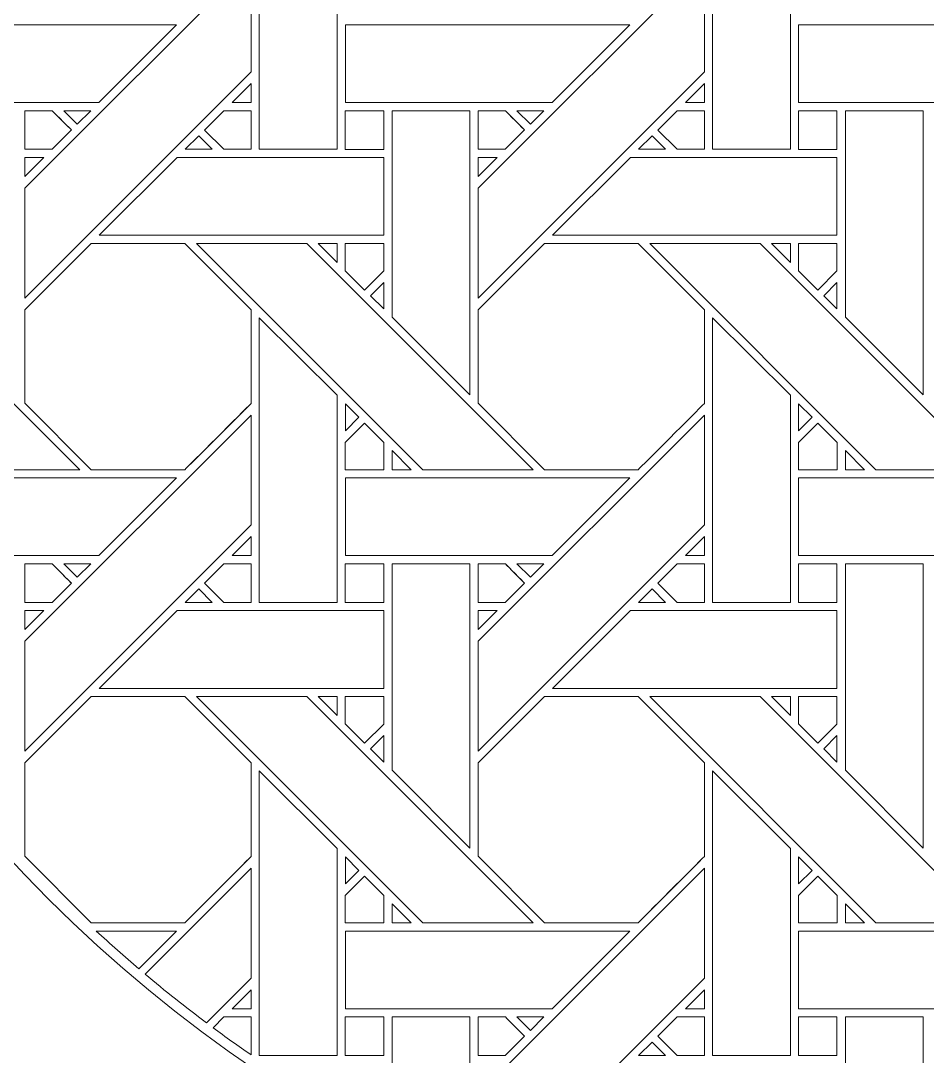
# Model space of a CAD drawing. Header units: inches. Extents: x 8.88 to 15.88, y 5.59 to 12.59.
# Drawn here: x 10.24 to 12.137, y 6.681 to 8.849 of the extents above; entities that cross this region are included whole.
import ezdxf

# ---------------------------------------------------------------- set-up
doc = ezdxf.new("R2010")
doc.units = ezdxf.units.IN
doc.header["$MEASUREMENT"] = 0
doc.layers.add('Design', color=7, linetype='Continuous', lineweight=0)

msp = doc.modelspace()

# ---------------------------------------------------------------- linework, layer by layer
at = {"layer": 'Design'}
for points, knots in [([(12.3829, 12.5948), (10.4499, 12.5948), (8.8829, 11.0278), (8.8829, 9.0948), (8.8829, 7.1618), (10.4499, 5.5948), (12.3829, 5.5948), (14.3159, 5.5948), (15.8829, 7.1618), (15.8829, 9.0948), (15.8829, 11.0278), (14.3159, 12.5948), (12.3829, 12.5948)], [0, 0, 0, 0, 1, 1, 1, 2, 2, 2, 3, 3, 3, 4, 4, 4, 4]), ([(12.3829, 12.0427), (10.7547, 12.0427), (9.4349, 10.7229), (9.4349, 9.0948), (9.4349, 7.4666), (10.7547, 6.1468), (12.3829, 6.1468), (14.011, 6.1468), (15.3308, 7.4666), (15.3308, 9.0948), (15.3308, 10.7229), (14.011, 12.0427), (12.3829, 12.0427)], [0, 0, 0, 0, 1, 1, 1, 2, 2, 2, 3, 3, 3, 4, 4, 4, 4]), ([(10.9022, 9.0138), (10.9022, 9.0138), (10.9022, 8.5802), (10.9022, 8.5802), (10.9022, 8.5802), (10.7394, 8.5802), (10.7394, 8.5802), (10.7394, 8.5802), (10.7394, 9.176), (10.7394, 9.176), (10.7394, 9.176), (10.9022, 9.0138), (10.9022, 9.0138)], [0, 0, 0, 0, 1, 1, 1, 2, 2, 2, 3, 3, 3, 4, 4, 4, 4]), ([(11.8509, 9.0138), (11.8509, 9.0138), (11.8509, 8.5802), (11.8509, 8.5802), (11.8509, 8.5802), (11.6881, 8.5802), (11.6881, 8.5802), (11.6881, 8.5802), (11.6881, 9.176), (11.6881, 9.176), (11.6881, 9.176), (11.8509, 9.0138), (11.8509, 9.0138)], [0, 0, 0, 0, 1, 1, 1, 2, 2, 2, 3, 3, 3, 4, 4, 4, 4]), ([(10.2486, 8.4988), (10.2486, 8.4988), (10.7223, 8.9724), (10.7223, 8.9724), (10.7223, 8.9724), (10.7223, 8.7424), (10.7223, 8.7424), (10.7223, 8.7424), (10.2486, 8.2687), (10.2486, 8.2687), (10.2486, 8.2687), (10.2486, 8.4988), (10.2486, 8.4988)], [0, 0, 0, 0, 1, 1, 1, 2, 2, 2, 3, 3, 3, 4, 4, 4, 4]), ([(11.1973, 8.4988), (11.1973, 8.4988), (11.671, 8.9724), (11.671, 8.9724), (11.671, 8.9724), (11.671, 8.7424), (11.671, 8.7424), (11.671, 8.7424), (11.1973, 8.2687), (11.1973, 8.2687), (11.1973, 8.2687), (11.1973, 8.4988), (11.1973, 8.4988)], [0, 0, 0, 0, 1, 1, 1, 2, 2, 2, 3, 3, 3, 4, 4, 4, 4]), ([(9.9707, 8.6782), (9.9707, 8.6782), (9.9707, 8.8409), (9.9707, 8.8409), (9.9707, 8.8409), (10.5664, 8.8409), (10.5664, 8.8409), (10.5664, 8.8409), (10.4037, 8.6782), (10.4037, 8.6782), (10.4037, 8.6782), (9.9707, 8.6782), (9.9707, 8.6782)], [0, 0, 0, 0, 1, 1, 1, 2, 2, 2, 3, 3, 3, 4, 4, 4, 4]), ([(10.9195, 8.6782), (10.9195, 8.6782), (10.9195, 8.8409), (10.9195, 8.8409), (10.9195, 8.8409), (11.5152, 8.8409), (11.5152, 8.8409), (11.5152, 8.8409), (11.3524, 8.6782), (11.3524, 8.6782), (11.3524, 8.6782), (10.9195, 8.6782), (10.9195, 8.6782)], [0, 0, 0, 0, 1, 1, 1, 2, 2, 2, 3, 3, 3, 4, 4, 4, 4]), ([(11.8682, 8.6782), (11.8682, 8.6782), (11.8682, 8.8409), (11.8682, 8.8409), (11.8682, 8.8409), (12.4639, 8.8409), (12.4639, 8.8409), (12.4639, 8.8409), (12.3012, 8.6782), (12.3012, 8.6782), (12.3012, 8.6782), (11.8682, 8.6782), (11.8682, 8.6782)], [0, 0, 0, 0, 1, 1, 1, 2, 2, 2, 3, 3, 3, 4, 4, 4, 4]), ([(10.6825, 8.6782), (10.6825, 8.6782), (10.7223, 8.718), (10.7223, 8.718), (10.7223, 8.718), (10.7223, 8.6782), (10.7223, 8.6782), (10.7223, 8.6782), (10.6825, 8.6782), (10.6825, 8.6782)], [0, 0, 0, 0, 1, 1, 1, 2, 2, 2, 3, 3, 3, 3]), ([(11.6312, 8.6782), (11.6312, 8.6782), (11.671, 8.718), (11.671, 8.718), (11.671, 8.718), (11.671, 8.6782), (11.671, 8.6782), (11.671, 8.6782), (11.6312, 8.6782), (11.6312, 8.6782)], [0, 0, 0, 0, 1, 1, 1, 2, 2, 2, 3, 3, 3, 3]), ([(10.3056, 8.6609), (10.3108, 8.6558), (10.3415, 8.625), (10.346, 8.6206), (10.346, 8.6206), (10.3055, 8.5802), (10.3055, 8.5802), (10.3055, 8.5802), (10.2486, 8.5802), (10.2486, 8.5802), (10.2486, 8.5802), (10.2486, 8.6609), (10.2486, 8.6609), (10.2486, 8.6609), (10.3056, 8.6609), (10.3056, 8.6609)], [0, 0, 0, 0, 1, 1, 1, 2, 2, 2, 3, 3, 3, 4, 4, 4, 5, 5, 5, 5]), ([(10.3308, 8.6358), (10.3308, 8.6358), (10.346, 8.6206), (10.346, 8.6206), (10.346, 8.6206), (10.3055, 8.5802), (10.3055, 8.5802), (10.3055, 8.5802), (10.2486, 8.5802), (10.2486, 8.5802), (10.2486, 8.5802), (10.2486, 8.6609), (10.2486, 8.6609), (10.2486, 8.6609), (10.3056, 8.6609), (10.3056, 8.6609), (10.3111, 8.6555), (10.3214, 8.6452), (10.3308, 8.6358)], [0, 0, 0, 0, 1, 1, 1, 2, 2, 2, 3, 3, 3, 4, 4, 4, 5, 5, 5, 6, 6, 6, 6]), ([(10.33, 8.6609), (10.33, 8.6609), (10.3865, 8.6609), (10.3865, 8.6609), (10.3865, 8.6609), (10.3582, 8.6328), (10.3582, 8.6328), (10.3582, 8.6328), (10.33, 8.6609), (10.33, 8.6609)], [0, 0, 0, 0, 1, 1, 1, 2, 2, 2, 3, 3, 3, 3]), ([(10.6651, 8.5802), (10.6651, 8.5802), (10.6248, 8.6205), (10.6248, 8.6205), (10.6248, 8.6205), (10.6652, 8.661), (10.6652, 8.661), (10.6652, 8.661), (10.7222, 8.661), (10.7222, 8.661), (10.7222, 8.661), (10.7222, 8.5802), (10.7222, 8.5802), (10.7222, 8.5802), (10.6651, 8.5802), (10.6651, 8.5802)], [0, 0, 0, 0, 1, 1, 1, 2, 2, 2, 3, 3, 3, 4, 4, 4, 5, 5, 5, 5]), ([(10.6248, 8.6205), (10.6248, 8.6205), (10.6652, 8.661), (10.6652, 8.661), (10.6652, 8.661), (10.7222, 8.661), (10.7222, 8.661), (10.7222, 8.661), (10.7222, 8.5802), (10.7222, 8.5802), (10.7222, 8.5802), (10.6651, 8.5802), (10.6651, 8.5802), (10.6651, 8.5802), (10.6248, 8.6205), (10.6248, 8.6205)], [0, 0, 0, 0, 1, 1, 1, 2, 2, 2, 3, 3, 3, 4, 4, 4, 5, 5, 5, 5]), ([(10.9194, 8.5801), (10.9194, 8.5801), (10.9194, 8.6609), (10.9194, 8.6609), (10.9194, 8.6609), (10.9997, 8.6609), (10.9997, 8.6609), (10.9997, 8.6609), (10.9997, 8.5801), (10.9997, 8.5801), (10.9997, 8.5801), (10.9194, 8.5801), (10.9194, 8.5801)], [0, 0, 0, 0, 1, 1, 1, 2, 2, 2, 3, 3, 3, 4, 4, 4, 4]), ([(10.9194, 8.6609), (10.9194, 8.6609), (10.9997, 8.6609), (10.9997, 8.6609), (10.9997, 8.6609), (10.9997, 8.5801), (10.9997, 8.5801), (10.9997, 8.5801), (10.9194, 8.5801), (10.9194, 8.5801), (10.9194, 8.5801), (10.9194, 8.6609), (10.9194, 8.6609)], [0, 0, 0, 0, 1, 1, 1, 2, 2, 2, 3, 3, 3, 4, 4, 4, 4]), ([(11.1802, 8.6609), (11.1802, 8.6609), (11.1802, 8.0658), (11.1802, 8.0658), (11.1802, 8.0658), (11.0173, 8.2287), (11.0173, 8.2287), (11.0173, 8.2287), (11.0173, 8.6609), (11.0173, 8.6609), (11.0173, 8.6609), (11.1802, 8.6609), (11.1802, 8.6609)], [0, 0, 0, 0, 1, 1, 1, 2, 2, 2, 3, 3, 3, 4, 4, 4, 4]), ([(11.1973, 8.5802), (11.1973, 8.5802), (11.1973, 8.6609), (11.1973, 8.6609), (11.1973, 8.6609), (11.2544, 8.6609), (11.2544, 8.6609), (11.2595, 8.6558), (11.2903, 8.625), (11.2947, 8.6206), (11.2947, 8.6206), (11.2543, 8.5802), (11.2543, 8.5802), (11.2543, 8.5802), (11.1973, 8.5802), (11.1973, 8.5802)], [0, 0, 0, 0, 1, 1, 1, 2, 2, 2, 3, 3, 3, 4, 4, 4, 5, 5, 5, 5]), ([(11.1973, 8.6609), (11.1973, 8.6609), (11.2544, 8.6609), (11.2544, 8.6609), (11.26, 8.6554), (11.2947, 8.6206), (11.2947, 8.6206), (11.2947, 8.6206), (11.2543, 8.5802), (11.2543, 8.5802), (11.2543, 8.5802), (11.1973, 8.5802), (11.1973, 8.5802), (11.1973, 8.5802), (11.1973, 8.6609), (11.1973, 8.6609)], [0, 0, 0, 0, 1, 1, 1, 2, 2, 2, 3, 3, 3, 4, 4, 4, 5, 5, 5, 5]), ([(11.3352, 8.6609), (11.3352, 8.6609), (11.3069, 8.6328), (11.3069, 8.6328), (11.3069, 8.6328), (11.2787, 8.6609), (11.2787, 8.6609), (11.2787, 8.6609), (11.3352, 8.6609), (11.3352, 8.6609)], [0, 0, 0, 0, 1, 1, 1, 2, 2, 2, 3, 3, 3, 3]), ([(11.6139, 8.5802), (11.6139, 8.5802), (11.5735, 8.6205), (11.5735, 8.6205), (11.5735, 8.6205), (11.6139, 8.661), (11.6139, 8.661), (11.6139, 8.661), (11.671, 8.661), (11.671, 8.661), (11.671, 8.661), (11.671, 8.5802), (11.671, 8.5802), (11.671, 8.5802), (11.6139, 8.5802), (11.6139, 8.5802)], [0, 0, 0, 0, 1, 1, 1, 2, 2, 2, 3, 3, 3, 4, 4, 4, 5, 5, 5, 5]), ([(11.5735, 8.6205), (11.5735, 8.6205), (11.6139, 8.661), (11.6139, 8.661), (11.6139, 8.661), (11.671, 8.661), (11.671, 8.661), (11.671, 8.661), (11.671, 8.5802), (11.671, 8.5802), (11.671, 8.5802), (11.6139, 8.5802), (11.6139, 8.5802), (11.6139, 8.5802), (11.5735, 8.6205), (11.5735, 8.6205)], [0, 0, 0, 0, 1, 1, 1, 2, 2, 2, 3, 3, 3, 4, 4, 4, 5, 5, 5, 5]), ([(11.8682, 8.5801), (11.8682, 8.5801), (11.8682, 8.6609), (11.8682, 8.6609), (11.8682, 8.6609), (11.9484, 8.6609), (11.9484, 8.6609), (11.9484, 8.6609), (11.9484, 8.5801), (11.9484, 8.5801), (11.9484, 8.5801), (11.8682, 8.5801), (11.8682, 8.5801)], [0, 0, 0, 0, 1, 1, 1, 2, 2, 2, 3, 3, 3, 4, 4, 4, 4]), ([(11.8682, 8.6609), (11.8682, 8.6609), (11.9484, 8.6609), (11.9484, 8.6609), (11.9484, 8.6609), (11.9484, 8.5801), (11.9484, 8.5801), (11.9484, 8.5801), (11.8682, 8.5801), (11.8682, 8.5801), (11.8682, 8.5801), (11.8682, 8.6609), (11.8682, 8.6609)], [0, 0, 0, 0, 1, 1, 1, 2, 2, 2, 3, 3, 3, 4, 4, 4, 4]), ([(12.1289, 8.6609), (12.1289, 8.6609), (12.1289, 8.0658), (12.1289, 8.0658), (12.1289, 8.0658), (11.966, 8.2287), (11.966, 8.2287), (11.966, 8.2287), (11.966, 8.6609), (11.966, 8.6609), (11.966, 8.6609), (12.1289, 8.6609), (12.1289, 8.6609)], [0, 0, 0, 0, 1, 1, 1, 2, 2, 2, 3, 3, 3, 4, 4, 4, 4]), ([(10.6409, 8.5802), (10.6409, 8.5802), (10.5844, 8.5802), (10.5844, 8.5802), (10.5844, 8.5802), (10.6127, 8.6084), (10.6127, 8.6084), (10.6127, 8.6084), (10.6409, 8.5802), (10.6409, 8.5802)], [0, 0, 0, 0, 1, 1, 1, 2, 2, 2, 3, 3, 3, 3]), ([(11.5897, 8.5802), (11.5897, 8.5802), (11.5332, 8.5802), (11.5332, 8.5802), (11.5332, 8.5802), (11.5614, 8.6084), (11.5614, 8.6084), (11.5614, 8.6084), (11.5897, 8.5802), (11.5897, 8.5802)], [0, 0, 0, 0, 1, 1, 1, 2, 2, 2, 3, 3, 3, 3]), ([(10.2884, 8.563), (10.2884, 8.563), (10.2486, 8.5232), (10.2486, 8.5232), (10.2486, 8.5232), (10.2486, 8.563), (10.2486, 8.563), (10.2486, 8.563), (10.2884, 8.563), (10.2884, 8.563)], [0, 0, 0, 0, 1, 1, 1, 2, 2, 2, 3, 3, 3, 3]), ([(10.5673, 8.563), (10.5673, 8.563), (10.9997, 8.563), (10.9997, 8.563), (10.9997, 8.563), (10.9997, 8.4002), (10.9997, 8.4002), (10.9997, 8.4002), (10.4044, 8.4002), (10.4044, 8.4002), (10.4044, 8.4002), (10.5673, 8.563), (10.5673, 8.563)], [0, 0, 0, 0, 1, 1, 1, 2, 2, 2, 3, 3, 3, 4, 4, 4, 4]), ([(11.2371, 8.563), (11.2371, 8.563), (11.1973, 8.5232), (11.1973, 8.5232), (11.1973, 8.5232), (11.1973, 8.563), (11.1973, 8.563), (11.1973, 8.563), (11.2371, 8.563), (11.2371, 8.563)], [0, 0, 0, 0, 1, 1, 1, 2, 2, 2, 3, 3, 3, 3]), ([(11.516, 8.563), (11.516, 8.563), (11.9484, 8.563), (11.9484, 8.563), (11.9484, 8.563), (11.9484, 8.4002), (11.9484, 8.4002), (11.9484, 8.4002), (11.3532, 8.4002), (11.3532, 8.4002), (11.3532, 8.4002), (11.516, 8.563), (11.516, 8.563)], [0, 0, 0, 0, 1, 1, 1, 2, 2, 2, 3, 3, 3, 4, 4, 4, 4]), ([(9.659, 8.3831), (9.659, 8.3831), (9.89, 8.3831), (9.89, 8.3831), (9.89, 8.3831), (10.3636, 7.9094), (10.3636, 7.9094), (10.3636, 7.9094), (10.1326, 7.9094), (10.1326, 7.9094), (10.1326, 7.9094), (9.659, 8.3831), (9.659, 8.3831)], [0, 0, 0, 0, 1, 1, 1, 2, 2, 2, 3, 3, 3, 4, 4, 4, 4]), ([(10.2486, 8.0487), (10.2486, 8.0487), (10.2486, 8.2443), (10.2486, 8.2443), (10.2486, 8.2443), (10.3873, 8.3831), (10.3873, 8.3831), (10.3873, 8.3831), (10.5835, 8.3831), (10.5835, 8.3831), (10.5835, 8.3831), (10.7222, 8.2443), (10.7222, 8.2443), (10.7222, 8.2443), (10.7222, 8.0481), (10.7222, 8.0481), (10.7044, 8.0302), (10.5925, 7.9184), (10.5835, 7.9094), (10.5835, 7.9094), (10.3878, 7.9094), (10.3878, 7.9094), (10.3878, 7.9094), (10.2486, 8.0487), (10.2486, 8.0487)], [0, 0, 0, 0, 1, 1, 1, 2, 2, 2, 3, 3, 3, 4, 4, 4, 5, 5, 5, 6, 6, 6, 7, 7, 7, 8, 8, 8, 8]), ([(10.2486, 8.2443), (10.2486, 8.2443), (10.3873, 8.3831), (10.3873, 8.3831), (10.3873, 8.3831), (10.5835, 8.3831), (10.5835, 8.3831), (10.5835, 8.3831), (10.7222, 8.2443), (10.7222, 8.2443), (10.7222, 8.2443), (10.7222, 8.0481), (10.7222, 8.0481), (10.7046, 8.0304), (10.5926, 7.9186), (10.5835, 7.9094), (10.5835, 7.9094), (10.3878, 7.9094), (10.3878, 7.9094), (10.3878, 7.9094), (10.2486, 8.0487), (10.2486, 8.0487), (10.2486, 8.0487), (10.2486, 8.2443), (10.2486, 8.2443)], [0, 0, 0, 0, 1, 1, 1, 2, 2, 2, 3, 3, 3, 4, 4, 4, 5, 5, 5, 6, 6, 6, 7, 7, 7, 8, 8, 8, 8]), ([(10.6077, 8.3831), (10.6077, 8.3831), (10.8387, 8.3831), (10.8387, 8.3831), (10.8387, 8.3831), (11.3123, 7.9094), (11.3123, 7.9094), (11.3123, 7.9094), (11.0813, 7.9094), (11.0813, 7.9094), (11.0813, 7.9094), (10.6077, 8.3831), (10.6077, 8.3831)], [0, 0, 0, 0, 1, 1, 1, 2, 2, 2, 3, 3, 3, 4, 4, 4, 4]), ([(10.9022, 8.3831), (10.9022, 8.3831), (10.9022, 8.3432), (10.9022, 8.3432), (10.9022, 8.3432), (10.8628, 8.3831), (10.8628, 8.3831), (10.8628, 8.3831), (10.9022, 8.3831), (10.9022, 8.3831)], [0, 0, 0, 0, 1, 1, 1, 2, 2, 2, 3, 3, 3, 3]), ([(10.9997, 8.3831), (10.9997, 8.3831), (10.9997, 8.3255), (10.9997, 8.3255), (10.9997, 8.3255), (10.9598, 8.2855), (10.9598, 8.2855), (10.9598, 8.2855), (10.9194, 8.3259), (10.9194, 8.3259), (10.9194, 8.3259), (10.9194, 8.3831), (10.9194, 8.3831), (10.9194, 8.3831), (10.9997, 8.3831), (10.9997, 8.3831)], [0, 0, 0, 0, 1, 1, 1, 2, 2, 2, 3, 3, 3, 4, 4, 4, 5, 5, 5, 5]), ([(10.9598, 8.2855), (10.9598, 8.2855), (10.9194, 8.3259), (10.9194, 8.3259), (10.9194, 8.3259), (10.9194, 8.3831), (10.9194, 8.3831), (10.9194, 8.3831), (10.9997, 8.3831), (10.9997, 8.3831), (10.9997, 8.3831), (10.9997, 8.3255), (10.9997, 8.3255), (10.9997, 8.3255), (10.9598, 8.2855), (10.9598, 8.2855)], [0, 0, 0, 0, 1, 1, 1, 2, 2, 2, 3, 3, 3, 4, 4, 4, 5, 5, 5, 5]), ([(11.1973, 8.0487), (11.1973, 8.0487), (11.1973, 8.2443), (11.1973, 8.2443), (11.1973, 8.2443), (11.336, 8.3831), (11.336, 8.3831), (11.336, 8.3831), (11.5322, 8.3831), (11.5322, 8.3831), (11.5322, 8.3831), (11.671, 8.2443), (11.671, 8.2443), (11.671, 8.2443), (11.671, 8.0481), (11.671, 8.0481), (11.6532, 8.0302), (11.5412, 7.9184), (11.5323, 7.9094), (11.5323, 7.9094), (11.3365, 7.9094), (11.3365, 7.9094), (11.3365, 7.9094), (11.1973, 8.0487), (11.1973, 8.0487)], [0, 0, 0, 0, 1, 1, 1, 2, 2, 2, 3, 3, 3, 4, 4, 4, 5, 5, 5, 6, 6, 6, 7, 7, 7, 8, 8, 8, 8]), ([(11.1973, 8.0487), (11.1973, 8.0487), (11.1973, 8.2443), (11.1973, 8.2443), (11.1973, 8.2443), (11.336, 8.3831), (11.336, 8.3831), (11.336, 8.3831), (11.5322, 8.3831), (11.5322, 8.3831), (11.5322, 8.3831), (11.671, 8.2443), (11.671, 8.2443), (11.671, 8.2443), (11.671, 8.0481), (11.671, 8.0481), (11.6531, 8.0302), (11.5412, 7.9184), (11.5323, 7.9094), (11.5323, 7.9094), (11.3365, 7.9094), (11.3365, 7.9094), (11.3365, 7.9094), (11.1973, 8.0487), (11.1973, 8.0487)], [0, 0, 0, 0, 1, 1, 1, 2, 2, 2, 3, 3, 3, 4, 4, 4, 5, 5, 5, 6, 6, 6, 7, 7, 7, 8, 8, 8, 8]), ([(11.5565, 8.3831), (11.5565, 8.3831), (11.7874, 8.3831), (11.7874, 8.3831), (11.7874, 8.3831), (12.2611, 7.9094), (12.2611, 7.9094), (12.2611, 7.9094), (12.03, 7.9094), (12.03, 7.9094), (12.03, 7.9094), (11.5565, 8.3831), (11.5565, 8.3831)], [0, 0, 0, 0, 1, 1, 1, 2, 2, 2, 3, 3, 3, 4, 4, 4, 4]), ([(11.851, 8.3831), (11.851, 8.3831), (11.851, 8.3432), (11.851, 8.3432), (11.851, 8.3432), (11.8115, 8.3831), (11.8115, 8.3831), (11.8115, 8.3831), (11.851, 8.3831), (11.851, 8.3831)], [0, 0, 0, 0, 1, 1, 1, 2, 2, 2, 3, 3, 3, 3]), ([(11.9484, 8.3831), (11.9484, 8.3831), (11.9484, 8.3255), (11.9484, 8.3255), (11.9484, 8.3255), (11.9085, 8.2855), (11.9085, 8.2855), (11.9085, 8.2855), (11.8682, 8.3259), (11.8682, 8.3259), (11.8682, 8.3259), (11.8682, 8.3831), (11.8682, 8.3831), (11.8682, 8.3831), (11.9484, 8.3831), (11.9484, 8.3831)], [0, 0, 0, 0, 1, 1, 1, 2, 2, 2, 3, 3, 3, 4, 4, 4, 5, 5, 5, 5]), ([(11.9085, 8.2855), (11.9085, 8.2855), (11.8682, 8.3259), (11.8682, 8.3259), (11.8682, 8.3259), (11.8682, 8.3831), (11.8682, 8.3831), (11.8682, 8.3831), (11.9484, 8.3831), (11.9484, 8.3831), (11.9484, 8.3831), (11.9484, 8.3255), (11.9484, 8.3255), (11.9484, 8.3255), (11.9085, 8.2855), (11.9085, 8.2855)], [0, 0, 0, 0, 1, 1, 1, 2, 2, 2, 3, 3, 3, 4, 4, 4, 5, 5, 5, 5]), ([(10.9997, 8.3012), (10.9997, 8.3012), (10.9997, 8.2461), (10.9997, 8.2461), (10.9997, 8.2461), (10.9719, 8.2735), (10.9719, 8.2735), (10.9719, 8.2735), (10.9997, 8.3012), (10.9997, 8.3012)], [0, 0, 0, 0, 1, 1, 1, 2, 2, 2, 3, 3, 3, 3]), ([(11.9484, 8.3012), (11.9484, 8.3012), (11.9484, 8.2461), (11.9484, 8.2461), (11.9484, 8.2461), (11.9207, 8.2735), (11.9207, 8.2735), (11.9207, 8.2735), (11.9484, 8.3012), (11.9484, 8.3012)], [0, 0, 0, 0, 1, 1, 1, 2, 2, 2, 3, 3, 3, 3]), ([(10.9022, 8.0651), (10.9022, 8.0651), (10.9022, 7.6314), (10.9022, 7.6314), (10.9022, 7.6314), (10.7394, 7.6314), (10.7394, 7.6314), (10.7394, 7.6314), (10.7394, 8.2273), (10.7394, 8.2273), (10.7394, 8.2273), (10.9022, 8.0651), (10.9022, 8.0651)], [0, 0, 0, 0, 1, 1, 1, 2, 2, 2, 3, 3, 3, 4, 4, 4, 4]), ([(11.8509, 8.0651), (11.8509, 8.0651), (11.8509, 7.6314), (11.8509, 7.6314), (11.8509, 7.6314), (11.6881, 7.6314), (11.6881, 7.6314), (11.6881, 7.6314), (11.6881, 8.2273), (11.6881, 8.2273), (11.6881, 8.2273), (11.8509, 8.0651), (11.8509, 8.0651)], [0, 0, 0, 0, 1, 1, 1, 2, 2, 2, 3, 3, 3, 4, 4, 4, 4]), ([(10.9195, 7.9909), (10.9195, 7.9909), (10.9195, 8.0476), (10.9195, 8.0476), (10.9195, 8.0476), (10.9477, 8.019), (10.9477, 8.019), (10.9477, 8.019), (10.9195, 7.9909), (10.9195, 7.9909)], [0, 0, 0, 0, 1, 1, 1, 2, 2, 2, 3, 3, 3, 3]), ([(11.8682, 7.9909), (11.8682, 7.9909), (11.8682, 8.0476), (11.8682, 8.0476), (11.8682, 8.0476), (11.8964, 8.0191), (11.8964, 8.0191), (11.8964, 8.0191), (11.8682, 7.9909), (11.8682, 7.9909)], [0, 0, 0, 0, 1, 1, 1, 2, 2, 2, 3, 3, 3, 3]), ([(10.2486, 7.5501), (10.2486, 7.5501), (10.7223, 8.0237), (10.7223, 8.0237), (10.7223, 8.0237), (10.7223, 7.7937), (10.7223, 7.7937), (10.7223, 7.7937), (10.2486, 7.32), (10.2486, 7.32), (10.2486, 7.32), (10.2486, 7.5501), (10.2486, 7.5501)], [0, 0, 0, 0, 1, 1, 1, 2, 2, 2, 3, 3, 3, 4, 4, 4, 4]), ([(11.1973, 7.5501), (11.1973, 7.5501), (11.671, 8.0237), (11.671, 8.0237), (11.671, 8.0237), (11.671, 7.7937), (11.671, 7.7937), (11.671, 7.7937), (11.1973, 7.32), (11.1973, 7.32), (11.1973, 7.32), (11.1973, 7.5501), (11.1973, 7.5501)], [0, 0, 0, 0, 1, 1, 1, 2, 2, 2, 3, 3, 3, 4, 4, 4, 4]), ([(10.9194, 7.9092), (10.9194, 7.9092), (10.9194, 7.9665), (10.9194, 7.9665), (10.9194, 7.9665), (10.9598, 8.0068), (10.9598, 8.0068), (10.9598, 8.0068), (11.0001, 7.9665), (11.0001, 7.9665), (11.0001, 7.9665), (11.0001, 7.9092), (11.0001, 7.9092), (11.0001, 7.9092), (10.9194, 7.9092), (10.9194, 7.9092)], [0, 0, 0, 0, 1, 1, 1, 2, 2, 2, 3, 3, 3, 4, 4, 4, 5, 5, 5, 5]), ([(10.9194, 7.9092), (10.9194, 7.9092), (10.9194, 7.9665), (10.9194, 7.9665), (10.9194, 7.9665), (10.9598, 8.0068), (10.9598, 8.0068), (10.9598, 8.0068), (11.0001, 7.9665), (11.0001, 7.9665), (11.0001, 7.9665), (11.0001, 7.9092), (11.0001, 7.9092), (11.0001, 7.9092), (10.9194, 7.9092), (10.9194, 7.9092)], [0, 0, 0, 0, 1, 1, 1, 2, 2, 2, 3, 3, 3, 4, 4, 4, 5, 5, 5, 5]), ([(11.8682, 7.9092), (11.8682, 7.9092), (11.8682, 7.9665), (11.8682, 7.9665), (11.8682, 7.9665), (11.9085, 8.0068), (11.9085, 8.0068), (11.9085, 8.0068), (11.9488, 7.9665), (11.9488, 7.9665), (11.9488, 7.9665), (11.9488, 7.9092), (11.9488, 7.9092), (11.9488, 7.9092), (11.8682, 7.9092), (11.8682, 7.9092)], [0, 0, 0, 0, 1, 1, 1, 2, 2, 2, 3, 3, 3, 4, 4, 4, 5, 5, 5, 5]), ([(11.8682, 7.9092), (11.8682, 7.9092), (11.8682, 7.9665), (11.8682, 7.9665), (11.8682, 7.9665), (11.9085, 8.0068), (11.9085, 8.0068), (11.9085, 8.0068), (11.9488, 7.9665), (11.9488, 7.9665), (11.9488, 7.9665), (11.9488, 7.9092), (11.9488, 7.9092), (11.9488, 7.9092), (11.8682, 7.9092), (11.8682, 7.9092)], [0, 0, 0, 0, 1, 1, 1, 2, 2, 2, 3, 3, 3, 4, 4, 4, 5, 5, 5, 5]), ([(11.0571, 7.9094), (11.0571, 7.9094), (11.0174, 7.9094), (11.0174, 7.9094), (11.0174, 7.9094), (11.0174, 7.9492), (11.0174, 7.9492), (11.0174, 7.9492), (11.0571, 7.9094), (11.0571, 7.9094)], [0, 0, 0, 0, 1, 1, 1, 2, 2, 2, 3, 3, 3, 3]), ([(12.0058, 7.9094), (12.0058, 7.9094), (11.9661, 7.9094), (11.9661, 7.9094), (11.9661, 7.9094), (11.9661, 7.9492), (11.9661, 7.9492), (11.9661, 7.9492), (12.0058, 7.9094), (12.0058, 7.9094)], [0, 0, 0, 0, 1, 1, 1, 2, 2, 2, 3, 3, 3, 3]), ([(9.9707, 7.7295), (9.9707, 7.7295), (9.9707, 7.8922), (9.9707, 7.8922), (9.9707, 7.8922), (10.5664, 7.8922), (10.5664, 7.8922), (10.5664, 7.8922), (10.4037, 7.7295), (10.4037, 7.7295), (10.4037, 7.7295), (9.9707, 7.7295), (9.9707, 7.7295)], [0, 0, 0, 0, 1, 1, 1, 2, 2, 2, 3, 3, 3, 4, 4, 4, 4]), ([(10.9195, 7.7295), (10.9195, 7.7295), (10.9195, 7.8922), (10.9195, 7.8922), (10.9195, 7.8922), (11.5152, 7.8922), (11.5152, 7.8922), (11.5152, 7.8922), (11.3524, 7.7295), (11.3524, 7.7295), (11.3524, 7.7295), (10.9195, 7.7295), (10.9195, 7.7295)], [0, 0, 0, 0, 1, 1, 1, 2, 2, 2, 3, 3, 3, 4, 4, 4, 4]), ([(11.8682, 7.7295), (11.8682, 7.7295), (11.8682, 7.8922), (11.8682, 7.8922), (11.8682, 7.8922), (12.4639, 7.8922), (12.4639, 7.8922), (12.4639, 7.8922), (12.3012, 7.7295), (12.3012, 7.7295), (12.3012, 7.7295), (11.8682, 7.7295), (11.8682, 7.7295)], [0, 0, 0, 0, 1, 1, 1, 2, 2, 2, 3, 3, 3, 4, 4, 4, 4]), ([(10.6825, 7.7295), (10.6825, 7.7295), (10.7223, 7.7693), (10.7223, 7.7693), (10.7223, 7.7693), (10.7223, 7.7295), (10.7223, 7.7295), (10.7223, 7.7295), (10.6825, 7.7295), (10.6825, 7.7295)], [0, 0, 0, 0, 1, 1, 1, 2, 2, 2, 3, 3, 3, 3]), ([(11.6312, 7.7295), (11.6312, 7.7295), (11.671, 7.7693), (11.671, 7.7693), (11.671, 7.7693), (11.671, 7.7295), (11.671, 7.7295), (11.671, 7.7295), (11.6312, 7.7295), (11.6312, 7.7295)], [0, 0, 0, 0, 1, 1, 1, 2, 2, 2, 3, 3, 3, 3]), ([(10.346, 7.6719), (10.346, 7.6719), (10.3055, 7.6314), (10.3055, 7.6314), (10.3055, 7.6314), (10.2486, 7.6314), (10.2486, 7.6314), (10.2486, 7.6314), (10.2486, 7.7122), (10.2486, 7.7122), (10.2486, 7.7122), (10.3056, 7.7122), (10.3056, 7.7122), (10.3108, 7.7071), (10.3415, 7.6763), (10.346, 7.6719)], [0, 0, 0, 0, 1, 1, 1, 2, 2, 2, 3, 3, 3, 4, 4, 4, 5, 5, 5, 5]), ([(10.346, 7.6719), (10.346, 7.6719), (10.3055, 7.6314), (10.3055, 7.6314), (10.3055, 7.6314), (10.2486, 7.6314), (10.2486, 7.6314), (10.2486, 7.6314), (10.2486, 7.7122), (10.2486, 7.7122), (10.2486, 7.7122), (10.3056, 7.7122), (10.3056, 7.7122), (10.3113, 7.7066), (10.346, 7.6719), (10.346, 7.6719)], [0, 0, 0, 0, 1, 1, 1, 2, 2, 2, 3, 3, 3, 4, 4, 4, 5, 5, 5, 5]), ([(10.33, 7.7122), (10.33, 7.7122), (10.3865, 7.7122), (10.3865, 7.7122), (10.3865, 7.7122), (10.3582, 7.684), (10.3582, 7.684), (10.3582, 7.684), (10.33, 7.7122), (10.33, 7.7122)], [0, 0, 0, 0, 1, 1, 1, 2, 2, 2, 3, 3, 3, 3]), ([(10.6651, 7.6314), (10.6651, 7.6314), (10.6248, 7.6718), (10.6248, 7.6718), (10.6248, 7.6718), (10.6652, 7.7122), (10.6652, 7.7122), (10.6652, 7.7122), (10.7222, 7.7122), (10.7222, 7.7122), (10.7222, 7.7122), (10.7222, 7.6314), (10.7222, 7.6314), (10.7222, 7.6314), (10.6651, 7.6314), (10.6651, 7.6314)], [0, 0, 0, 0, 1, 1, 1, 2, 2, 2, 3, 3, 3, 4, 4, 4, 5, 5, 5, 5]), ([(10.6248, 7.6718), (10.6248, 7.6718), (10.6652, 7.7122), (10.6652, 7.7122), (10.6652, 7.7122), (10.7222, 7.7122), (10.7222, 7.7122), (10.7222, 7.7122), (10.7222, 7.6314), (10.7222, 7.6314), (10.7222, 7.6314), (10.6651, 7.6314), (10.6651, 7.6314), (10.6651, 7.6314), (10.6248, 7.6718), (10.6248, 7.6718)], [0, 0, 0, 0, 1, 1, 1, 2, 2, 2, 3, 3, 3, 4, 4, 4, 5, 5, 5, 5]), ([(10.9997, 7.6314), (10.9997, 7.6314), (10.9194, 7.6314), (10.9194, 7.6314), (10.9194, 7.6314), (10.9194, 7.7122), (10.9194, 7.7122), (10.9194, 7.7122), (10.9997, 7.7122), (10.9997, 7.7122), (10.9997, 7.7122), (10.9997, 7.6314), (10.9997, 7.6314)], [0, 0, 0, 0, 1, 1, 1, 2, 2, 2, 3, 3, 3, 4, 4, 4, 4]), ([(10.9194, 7.7122), (10.9194, 7.7122), (10.9997, 7.7122), (10.9997, 7.7122), (10.9997, 7.7122), (10.9997, 7.6314), (10.9997, 7.6314), (10.9997, 7.6314), (10.9194, 7.6314), (10.9194, 7.6314), (10.9194, 7.6314), (10.9194, 7.7122), (10.9194, 7.7122)], [0, 0, 0, 0, 1, 1, 1, 2, 2, 2, 3, 3, 3, 4, 4, 4, 4]), ([(11.1802, 7.7122), (11.1802, 7.7122), (11.1802, 7.1171), (11.1802, 7.1171), (11.1802, 7.1171), (11.0173, 7.28), (11.0173, 7.28), (11.0173, 7.28), (11.0173, 7.7122), (11.0173, 7.7122), (11.0173, 7.7122), (11.1802, 7.7122), (11.1802, 7.7122)], [0, 0, 0, 0, 1, 1, 1, 2, 2, 2, 3, 3, 3, 4, 4, 4, 4]), ([(11.2947, 7.6719), (11.2947, 7.6719), (11.2543, 7.6314), (11.2543, 7.6314), (11.2543, 7.6314), (11.1973, 7.6314), (11.1973, 7.6314), (11.1973, 7.6314), (11.1973, 7.7122), (11.1973, 7.7122), (11.1973, 7.7122), (11.2544, 7.7122), (11.2544, 7.7122), (11.2595, 7.7071), (11.2903, 7.6763), (11.2947, 7.6719)], [0, 0, 0, 0, 1, 1, 1, 2, 2, 2, 3, 3, 3, 4, 4, 4, 5, 5, 5, 5]), ([(11.2947, 7.6719), (11.2947, 7.6719), (11.2543, 7.6314), (11.2543, 7.6314), (11.2543, 7.6314), (11.1973, 7.6314), (11.1973, 7.6314), (11.1973, 7.6314), (11.1973, 7.7122), (11.1973, 7.7122), (11.1973, 7.7122), (11.2544, 7.7122), (11.2544, 7.7122), (11.2599, 7.7067), (11.2947, 7.6719), (11.2947, 7.6719)], [0, 0, 0, 0, 1, 1, 1, 2, 2, 2, 3, 3, 3, 4, 4, 4, 5, 5, 5, 5]), ([(11.2787, 7.7122), (11.2787, 7.7122), (11.3352, 7.7122), (11.3352, 7.7122), (11.3352, 7.7122), (11.3069, 7.684), (11.3069, 7.684), (11.3069, 7.684), (11.2787, 7.7122), (11.2787, 7.7122)], [0, 0, 0, 0, 1, 1, 1, 2, 2, 2, 3, 3, 3, 3]), ([(11.6139, 7.6314), (11.6139, 7.6314), (11.5735, 7.6718), (11.5735, 7.6718), (11.5735, 7.6718), (11.6139, 7.7122), (11.6139, 7.7122), (11.6139, 7.7122), (11.671, 7.7122), (11.671, 7.7122), (11.671, 7.7122), (11.671, 7.6314), (11.671, 7.6314), (11.671, 7.6314), (11.6139, 7.6314), (11.6139, 7.6314)], [0, 0, 0, 0, 1, 1, 1, 2, 2, 2, 3, 3, 3, 4, 4, 4, 5, 5, 5, 5]), ([(11.5735, 7.6718), (11.5735, 7.6718), (11.6139, 7.7122), (11.6139, 7.7122), (11.6139, 7.7122), (11.671, 7.7122), (11.671, 7.7122), (11.671, 7.7122), (11.671, 7.6314), (11.671, 7.6314), (11.671, 7.6314), (11.6139, 7.6314), (11.6139, 7.6314), (11.6139, 7.6314), (11.5735, 7.6718), (11.5735, 7.6718)], [0, 0, 0, 0, 1, 1, 1, 2, 2, 2, 3, 3, 3, 4, 4, 4, 5, 5, 5, 5]), ([(11.8682, 7.6314), (11.8682, 7.6314), (11.8682, 7.7122), (11.8682, 7.7122), (11.8682, 7.7122), (11.9484, 7.7122), (11.9484, 7.7122), (11.9484, 7.7122), (11.9484, 7.6314), (11.9484, 7.6314), (11.9484, 7.6314), (11.8682, 7.6314), (11.8682, 7.6314)], [0, 0, 0, 0, 1, 1, 1, 2, 2, 2, 3, 3, 3, 4, 4, 4, 4]), ([(11.8682, 7.7122), (11.8682, 7.7122), (11.9484, 7.7122), (11.9484, 7.7122), (11.9484, 7.7122), (11.9484, 7.6314), (11.9484, 7.6314), (11.9484, 7.6314), (11.8682, 7.6314), (11.8682, 7.6314), (11.8682, 7.6314), (11.8682, 7.7122), (11.8682, 7.7122)], [0, 0, 0, 0, 1, 1, 1, 2, 2, 2, 3, 3, 3, 4, 4, 4, 4]), ([(12.1289, 7.7122), (12.1289, 7.7122), (12.1289, 7.1171), (12.1289, 7.1171), (12.1289, 7.1171), (11.966, 7.28), (11.966, 7.28), (11.966, 7.28), (11.966, 7.7122), (11.966, 7.7122), (11.966, 7.7122), (12.1289, 7.7122), (12.1289, 7.7122)], [0, 0, 0, 0, 1, 1, 1, 2, 2, 2, 3, 3, 3, 4, 4, 4, 4]), ([(10.6409, 7.6314), (10.6409, 7.6314), (10.5844, 7.6314), (10.5844, 7.6314), (10.5844, 7.6314), (10.6127, 7.6597), (10.6127, 7.6597), (10.6127, 7.6597), (10.6409, 7.6314), (10.6409, 7.6314)], [0, 0, 0, 0, 1, 1, 1, 2, 2, 2, 3, 3, 3, 3]), ([(11.5897, 7.6314), (11.5897, 7.6314), (11.5332, 7.6314), (11.5332, 7.6314), (11.5332, 7.6314), (11.5614, 7.6597), (11.5614, 7.6597), (11.5614, 7.6597), (11.5897, 7.6314), (11.5897, 7.6314)], [0, 0, 0, 0, 1, 1, 1, 2, 2, 2, 3, 3, 3, 3]), ([(10.2884, 7.6143), (10.2884, 7.6143), (10.2486, 7.5745), (10.2486, 7.5745), (10.2486, 7.5745), (10.2486, 7.6143), (10.2486, 7.6143), (10.2486, 7.6143), (10.2884, 7.6143), (10.2884, 7.6143)], [0, 0, 0, 0, 1, 1, 1, 2, 2, 2, 3, 3, 3, 3]), ([(10.4044, 7.4515), (10.4044, 7.4515), (10.5673, 7.6143), (10.5673, 7.6143), (10.5673, 7.6143), (10.9997, 7.6143), (10.9997, 7.6143), (10.9997, 7.6143), (10.9997, 7.4515), (10.9997, 7.4515), (10.9997, 7.4515), (10.4044, 7.4515), (10.4044, 7.4515)], [0, 0, 0, 0, 1, 1, 1, 2, 2, 2, 3, 3, 3, 4, 4, 4, 4]), ([(11.2371, 7.6143), (11.2371, 7.6143), (11.1973, 7.5745), (11.1973, 7.5745), (11.1973, 7.5745), (11.1973, 7.6143), (11.1973, 7.6143), (11.1973, 7.6143), (11.2371, 7.6143), (11.2371, 7.6143)], [0, 0, 0, 0, 1, 1, 1, 2, 2, 2, 3, 3, 3, 3]), ([(11.3532, 7.4515), (11.3532, 7.4515), (11.516, 7.6143), (11.516, 7.6143), (11.516, 7.6143), (11.9484, 7.6143), (11.9484, 7.6143), (11.9484, 7.6143), (11.9484, 7.4515), (11.9484, 7.4515), (11.9484, 7.4515), (11.3532, 7.4515), (11.3532, 7.4515)], [0, 0, 0, 0, 1, 1, 1, 2, 2, 2, 3, 3, 3, 4, 4, 4, 4]), ([(10.2486, 7.2956), (10.2486, 7.2956), (10.3873, 7.4343), (10.3873, 7.4343), (10.3873, 7.4343), (10.5835, 7.4343), (10.5835, 7.4343), (10.5835, 7.4343), (10.7222, 7.2956), (10.7222, 7.2956), (10.7222, 7.2956), (10.7222, 7.0994), (10.7222, 7.0994), (10.7044, 7.0815), (10.5925, 6.9697), (10.5835, 6.9607), (10.5835, 6.9607), (10.3878, 6.9607), (10.3878, 6.9607), (10.3878, 6.9607), (10.2486, 7.0999), (10.2486, 7.0999), (10.2486, 7.0999), (10.2486, 7.2956), (10.2486, 7.2956)], [0, 0, 0, 0, 1, 1, 1, 2, 2, 2, 3, 3, 3, 4, 4, 4, 5, 5, 5, 6, 6, 6, 7, 7, 7, 8, 8, 8, 8]), ([(10.2486, 7.0999), (10.2486, 7.0999), (10.2486, 7.2956), (10.2486, 7.2956), (10.2486, 7.2956), (10.3873, 7.4343), (10.3873, 7.4343), (10.3873, 7.4343), (10.5835, 7.4343), (10.5835, 7.4343), (10.5835, 7.4343), (10.7222, 7.2956), (10.7222, 7.2956), (10.7222, 7.2956), (10.7222, 7.0994), (10.7222, 7.0994), (10.7045, 7.0815), (10.5926, 6.9698), (10.5835, 6.9607), (10.5835, 6.9607), (10.3878, 6.9607), (10.3878, 6.9607), (10.3878, 6.9607), (10.2486, 7.0999), (10.2486, 7.0999)], [0, 0, 0, 0, 1, 1, 1, 2, 2, 2, 3, 3, 3, 4, 4, 4, 5, 5, 5, 6, 6, 6, 7, 7, 7, 8, 8, 8, 8]), ([(10.6077, 7.4343), (10.6077, 7.4343), (10.8387, 7.4343), (10.8387, 7.4343), (10.8387, 7.4343), (11.3123, 6.9607), (11.3123, 6.9607), (11.3123, 6.9607), (11.0813, 6.9607), (11.0813, 6.9607), (11.0813, 6.9607), (10.6077, 7.4343), (10.6077, 7.4343)], [0, 0, 0, 0, 1, 1, 1, 2, 2, 2, 3, 3, 3, 4, 4, 4, 4]), ([(10.9022, 7.4343), (10.9022, 7.4343), (10.9022, 7.3945), (10.9022, 7.3945), (10.9022, 7.3945), (10.8628, 7.4343), (10.8628, 7.4343), (10.8628, 7.4343), (10.9022, 7.4343), (10.9022, 7.4343)], [0, 0, 0, 0, 1, 1, 1, 2, 2, 2, 3, 3, 3, 3]), ([(10.9194, 7.4343), (10.9194, 7.4343), (10.9997, 7.4343), (10.9997, 7.4343), (10.9997, 7.4343), (10.9997, 7.3767), (10.9997, 7.3767), (10.9997, 7.3767), (10.9598, 7.3368), (10.9598, 7.3368), (10.9598, 7.3368), (10.9194, 7.3771), (10.9194, 7.3771), (10.9194, 7.3771), (10.9194, 7.4343), (10.9194, 7.4343)], [0, 0, 0, 0, 1, 1, 1, 2, 2, 2, 3, 3, 3, 4, 4, 4, 5, 5, 5, 5]), ([(10.9598, 7.3368), (10.9598, 7.3368), (10.9194, 7.3771), (10.9194, 7.3771), (10.9194, 7.3771), (10.9194, 7.4343), (10.9194, 7.4343), (10.9194, 7.4343), (10.9997, 7.4343), (10.9997, 7.4343), (10.9997, 7.4343), (10.9997, 7.3767), (10.9997, 7.3767), (10.9997, 7.3767), (10.9598, 7.3368), (10.9598, 7.3368)], [0, 0, 0, 0, 1, 1, 1, 2, 2, 2, 3, 3, 3, 4, 4, 4, 5, 5, 5, 5]), ([(11.1973, 7.0999), (11.1973, 7.0999), (11.1973, 7.2956), (11.1973, 7.2956), (11.1973, 7.2956), (11.336, 7.4343), (11.336, 7.4343), (11.336, 7.4343), (11.5322, 7.4343), (11.5322, 7.4343), (11.5322, 7.4343), (11.671, 7.2956), (11.671, 7.2956), (11.671, 7.2956), (11.671, 7.0994), (11.671, 7.0994), (11.6532, 7.0815), (11.5412, 6.9697), (11.5323, 6.9607), (11.5323, 6.9607), (11.3366, 6.9607), (11.3366, 6.9607), (11.3366, 6.9607), (11.1973, 7.0999), (11.1973, 7.0999)], [0, 0, 0, 0, 1, 1, 1, 2, 2, 2, 3, 3, 3, 4, 4, 4, 5, 5, 5, 6, 6, 6, 7, 7, 7, 8, 8, 8, 8]), ([(11.3366, 6.9607), (11.3366, 6.9607), (11.1973, 7.0999), (11.1973, 7.0999), (11.1973, 7.0999), (11.1973, 7.2956), (11.1973, 7.2956), (11.1973, 7.2956), (11.336, 7.4343), (11.336, 7.4343), (11.336, 7.4343), (11.5322, 7.4343), (11.5322, 7.4343), (11.5322, 7.4343), (11.671, 7.2956), (11.671, 7.2956), (11.671, 7.2956), (11.671, 7.0994), (11.671, 7.0994), (11.653, 7.0813), (11.5411, 6.9696), (11.5323, 6.9607), (11.5323, 6.9607), (11.3366, 6.9607), (11.3366, 6.9607)], [0, 0, 0, 0, 1, 1, 1, 2, 2, 2, 3, 3, 3, 4, 4, 4, 5, 5, 5, 6, 6, 6, 7, 7, 7, 8, 8, 8, 8]), ([(11.5565, 7.4343), (11.5565, 7.4343), (11.7874, 7.4343), (11.7874, 7.4343), (11.7874, 7.4343), (12.2611, 6.9607), (12.2611, 6.9607), (12.2611, 6.9607), (12.03, 6.9607), (12.03, 6.9607), (12.03, 6.9607), (11.5565, 7.4343), (11.5565, 7.4343)], [0, 0, 0, 0, 1, 1, 1, 2, 2, 2, 3, 3, 3, 4, 4, 4, 4]), ([(11.851, 7.4343), (11.851, 7.4343), (11.851, 7.3945), (11.851, 7.3945), (11.851, 7.3945), (11.8115, 7.4343), (11.8115, 7.4343), (11.8115, 7.4343), (11.851, 7.4343), (11.851, 7.4343)], [0, 0, 0, 0, 1, 1, 1, 2, 2, 2, 3, 3, 3, 3]), ([(11.9484, 7.4343), (11.9484, 7.4343), (11.9484, 7.3767), (11.9484, 7.3767), (11.9484, 7.3767), (11.9085, 7.3368), (11.9085, 7.3368), (11.9085, 7.3368), (11.8682, 7.3771), (11.8682, 7.3771), (11.8682, 7.3771), (11.8682, 7.4343), (11.8682, 7.4343), (11.8682, 7.4343), (11.9484, 7.4343), (11.9484, 7.4343)], [0, 0, 0, 0, 1, 1, 1, 2, 2, 2, 3, 3, 3, 4, 4, 4, 5, 5, 5, 5]), ([(11.9085, 7.3368), (11.9085, 7.3368), (11.8682, 7.3771), (11.8682, 7.3771), (11.8682, 7.3771), (11.8682, 7.4343), (11.8682, 7.4343), (11.8682, 7.4343), (11.9484, 7.4343), (11.9484, 7.4343), (11.9484, 7.4343), (11.9484, 7.3767), (11.9484, 7.3767), (11.9484, 7.3767), (11.9085, 7.3368), (11.9085, 7.3368)], [0, 0, 0, 0, 1, 1, 1, 2, 2, 2, 3, 3, 3, 4, 4, 4, 5, 5, 5, 5]), ([(10.9997, 7.3525), (10.9997, 7.3525), (10.9997, 7.2973), (10.9997, 7.2973), (10.9997, 7.2973), (10.9719, 7.3247), (10.9719, 7.3247), (10.9719, 7.3247), (10.9997, 7.3525), (10.9997, 7.3525)], [0, 0, 0, 0, 1, 1, 1, 2, 2, 2, 3, 3, 3, 3]), ([(11.9484, 7.3525), (11.9484, 7.3525), (11.9484, 7.2973), (11.9484, 7.2973), (11.9484, 7.2973), (11.9207, 7.3247), (11.9207, 7.3247), (11.9207, 7.3247), (11.9484, 7.3525), (11.9484, 7.3525)], [0, 0, 0, 0, 1, 1, 1, 2, 2, 2, 3, 3, 3, 3]), ([(10.9022, 7.1164), (10.9022, 7.1164), (10.9022, 6.6827), (10.9022, 6.6827), (10.9022, 6.6827), (10.7394, 6.6827), (10.7394, 6.6827), (10.7394, 6.6827), (10.7394, 7.2785), (10.7394, 7.2785), (10.7394, 7.2785), (10.9022, 7.1164), (10.9022, 7.1164)], [0, 0, 0, 0, 1, 1, 1, 2, 2, 2, 3, 3, 3, 4, 4, 4, 4]), ([(11.8509, 7.1164), (11.8509, 7.1164), (11.8509, 6.6827), (11.8509, 6.6827), (11.8509, 6.6827), (11.6881, 6.6827), (11.6881, 6.6827), (11.6881, 6.6827), (11.6881, 7.2785), (11.6881, 7.2785), (11.6881, 7.2785), (11.8509, 7.1164), (11.8509, 7.1164)], [0, 0, 0, 0, 1, 1, 1, 2, 2, 2, 3, 3, 3, 4, 4, 4, 4]), ([(10.9195, 7.0421), (10.9195, 7.0421), (10.9195, 7.0989), (10.9195, 7.0989), (10.9195, 7.0989), (10.9477, 7.0703), (10.9477, 7.0703), (10.9477, 7.0703), (10.9195, 7.0421), (10.9195, 7.0421)], [0, 0, 0, 0, 1, 1, 1, 2, 2, 2, 3, 3, 3, 3]), ([(11.8682, 7.0421), (11.8682, 7.0421), (11.8682, 7.0989), (11.8682, 7.0989), (11.8682, 7.0989), (11.8964, 7.0703), (11.8964, 7.0703), (11.8964, 7.0703), (11.8682, 7.0421), (11.8682, 7.0421)], [0, 0, 0, 0, 1, 1, 1, 2, 2, 2, 3, 3, 3, 3]), ([(10.7223, 7.075), (10.7223, 7.075), (10.7223, 6.8449), (10.7223, 6.8449), (10.7223, 6.8449), (10.6286, 6.7513), (10.6286, 6.7513), (10.5849, 6.784), (10.5422, 6.8181), (10.5005, 6.8532), (10.5005, 6.8532), (10.7223, 7.075), (10.7223, 7.075)], [0, 0, 0, 0, 1, 1, 1, 2, 2, 2, 3, 3, 3, 4, 4, 4, 4]), ([(11.1973, 6.4178), (11.1973, 6.4178), (11.1973, 6.6014), (11.1973, 6.6014), (11.1973, 6.6014), (11.671, 7.075), (11.671, 7.075), (11.671, 7.075), (11.671, 6.8449), (11.671, 6.8449), (11.671, 6.8449), (11.2296, 6.4036), (11.2296, 6.4036), (11.2188, 6.4083), (11.2081, 6.413), (11.1973, 6.4178)], [0, 0, 0, 0, 1, 1, 1, 2, 2, 2, 3, 3, 3, 4, 4, 4, 5, 5, 5, 5]), ([(10.9194, 6.9605), (10.9194, 6.9605), (10.9194, 7.0177), (10.9194, 7.0177), (10.9194, 7.0177), (10.9598, 7.0581), (10.9598, 7.0581), (10.9598, 7.0581), (11.0001, 7.0177), (11.0001, 7.0177), (11.0001, 7.0177), (11.0001, 6.9605), (11.0001, 6.9605), (11.0001, 6.9605), (10.9194, 6.9605), (10.9194, 6.9605)], [0, 0, 0, 0, 1, 1, 1, 2, 2, 2, 3, 3, 3, 4, 4, 4, 5, 5, 5, 5]), ([(10.9598, 7.0581), (10.9598, 7.0581), (11.0001, 7.0177), (11.0001, 7.0177), (11.0001, 7.0177), (11.0001, 6.9605), (11.0001, 6.9605), (11.0001, 6.9605), (10.9194, 6.9605), (10.9194, 6.9605), (10.9194, 6.9605), (10.9194, 7.0177), (10.9194, 7.0177), (10.9194, 7.0177), (10.9598, 7.0581), (10.9598, 7.0581)], [0, 0, 0, 0, 1, 1, 1, 2, 2, 2, 3, 3, 3, 4, 4, 4, 5, 5, 5, 5]), ([(11.8682, 6.9605), (11.8682, 6.9605), (11.8682, 7.0177), (11.8682, 7.0177), (11.8682, 7.0177), (11.9085, 7.0581), (11.9085, 7.0581), (11.9085, 7.0581), (11.9488, 7.0177), (11.9488, 7.0177), (11.9488, 7.0177), (11.9488, 6.9605), (11.9488, 6.9605), (11.9488, 6.9605), (11.8682, 6.9605), (11.8682, 6.9605)], [0, 0, 0, 0, 1, 1, 1, 2, 2, 2, 3, 3, 3, 4, 4, 4, 5, 5, 5, 5]), ([(11.8682, 6.9605), (11.8682, 6.9605), (11.8682, 7.0177), (11.8682, 7.0177), (11.8682, 7.0177), (11.9085, 7.0581), (11.9085, 7.0581), (11.9085, 7.0581), (11.9488, 7.0177), (11.9488, 7.0177), (11.9488, 7.0177), (11.9488, 6.9605), (11.9488, 6.9605), (11.9488, 6.9605), (11.8682, 6.9605), (11.8682, 6.9605)], [0, 0, 0, 0, 1, 1, 1, 2, 2, 2, 3, 3, 3, 4, 4, 4, 5, 5, 5, 5]), ([(11.0174, 6.9607), (11.0174, 6.9607), (11.0174, 7.0005), (11.0174, 7.0005), (11.0174, 7.0005), (11.0571, 6.9607), (11.0571, 6.9607), (11.0571, 6.9607), (11.0174, 6.9607), (11.0174, 6.9607)], [0, 0, 0, 0, 1, 1, 1, 2, 2, 2, 3, 3, 3, 3]), ([(12.0058, 6.9607), (12.0058, 6.9607), (11.9661, 6.9607), (11.9661, 6.9607), (11.9661, 6.9607), (11.9661, 7.0005), (11.9661, 7.0005), (11.9661, 7.0005), (12.0058, 6.9607), (12.0058, 6.9607)], [0, 0, 0, 0, 1, 1, 1, 2, 2, 2, 3, 3, 3, 3]), ([(10.5664, 6.9434), (10.5664, 6.9434), (10.4873, 6.8643), (10.4873, 6.8643), (10.457, 6.8901), (10.4273, 6.9165), (10.398, 6.9434), (10.398, 6.9434), (10.5664, 6.9434), (10.5664, 6.9434)], [0, 0, 0, 0, 1, 1, 1, 2, 2, 2, 3, 3, 3, 3]), ([(10.9195, 6.7808), (10.9195, 6.7808), (10.9195, 6.9434), (10.9195, 6.9434), (10.9195, 6.9434), (11.5152, 6.9434), (11.5152, 6.9434), (11.5152, 6.9434), (11.3524, 6.7808), (11.3524, 6.7808), (11.3524, 6.7808), (10.9195, 6.7808), (10.9195, 6.7808)], [0, 0, 0, 0, 1, 1, 1, 2, 2, 2, 3, 3, 3, 4, 4, 4, 4]), ([(11.8682, 6.7808), (11.8682, 6.7808), (11.8682, 6.9434), (11.8682, 6.9434), (11.8682, 6.9434), (12.4639, 6.9434), (12.4639, 6.9434), (12.4639, 6.9434), (12.3012, 6.7808), (12.3012, 6.7808), (12.3012, 6.7808), (11.8682, 6.7808), (11.8682, 6.7808)], [0, 0, 0, 0, 1, 1, 1, 2, 2, 2, 3, 3, 3, 4, 4, 4, 4]), ([(10.7223, 6.7808), (10.7223, 6.7808), (10.6825, 6.7808), (10.6825, 6.7808), (10.6825, 6.7808), (10.7223, 6.8205), (10.7223, 6.8205), (10.7223, 6.8205), (10.7223, 6.7808), (10.7223, 6.7808)], [0, 0, 0, 0, 1, 1, 1, 2, 2, 2, 3, 3, 3, 3]), ([(11.6312, 6.7808), (11.6312, 6.7808), (11.671, 6.8205), (11.671, 6.8205), (11.671, 6.8205), (11.671, 6.7808), (11.671, 6.7808), (11.671, 6.7808), (11.6312, 6.7808), (11.6312, 6.7808)], [0, 0, 0, 0, 1, 1, 1, 2, 2, 2, 3, 3, 3, 3]), ([(10.6652, 6.7635), (10.6652, 6.7635), (10.7222, 6.7635), (10.7222, 6.7635), (10.7222, 6.7635), (10.7222, 6.6841), (10.7222, 6.6841), (10.6954, 6.7026), (10.6688, 6.7215), (10.6426, 6.7409), (10.6426, 6.7409), (10.6652, 6.7635), (10.6652, 6.7635)], [0, 0, 0, 0, 1, 1, 1, 2, 2, 2, 3, 3, 3, 4, 4, 4, 4]), ([(10.7222, 6.7635), (10.7222, 6.7635), (10.7222, 6.6841), (10.7222, 6.6841), (10.6954, 6.7026), (10.6688, 6.7215), (10.6426, 6.7409), (10.6426, 6.7409), (10.6652, 6.7635), (10.6652, 6.7635), (10.6652, 6.7635), (10.7222, 6.7635), (10.7222, 6.7635)], [0, 0, 0, 0, 1, 1, 1, 2, 2, 2, 3, 3, 3, 4, 4, 4, 4]), ([(10.9997, 6.7635), (10.9997, 6.7635), (10.9997, 6.6827), (10.9997, 6.6827), (10.9997, 6.6827), (10.9194, 6.6827), (10.9194, 6.6827), (10.9194, 6.6827), (10.9194, 6.7635), (10.9194, 6.7635), (10.9194, 6.7635), (10.9997, 6.7635), (10.9997, 6.7635)], [0, 0, 0, 0, 1, 1, 1, 2, 2, 2, 3, 3, 3, 4, 4, 4, 4]), ([(10.9194, 6.7635), (10.9194, 6.7635), (10.9997, 6.7635), (10.9997, 6.7635), (10.9997, 6.7635), (10.9997, 6.6827), (10.9997, 6.6827), (10.9997, 6.6827), (10.9194, 6.6827), (10.9194, 6.6827), (10.9194, 6.6827), (10.9194, 6.7635), (10.9194, 6.7635)], [0, 0, 0, 0, 1, 1, 1, 2, 2, 2, 3, 3, 3, 4, 4, 4, 4]), ([(11.0173, 6.5052), (11.0173, 6.5052), (11.0173, 6.7635), (11.0173, 6.7635), (11.0173, 6.7635), (11.1802, 6.7635), (11.1802, 6.7635), (11.1802, 6.7635), (11.1802, 6.4253), (11.1802, 6.4253), (11.1249, 6.4502), (11.0706, 6.477), (11.0173, 6.5052)], [0, 0, 0, 0, 1, 1, 1, 2, 2, 2, 3, 3, 3, 4, 4, 4, 4]), ([(11.1973, 6.7635), (11.1973, 6.7635), (11.2544, 6.7635), (11.2544, 6.7635), (11.2595, 6.7584), (11.2903, 6.7275), (11.2947, 6.7231), (11.2947, 6.7231), (11.2543, 6.6827), (11.2543, 6.6827), (11.2543, 6.6827), (11.1973, 6.6827), (11.1973, 6.6827), (11.1973, 6.6827), (11.1973, 6.7635), (11.1973, 6.7635)], [0, 0, 0, 0, 1, 1, 1, 2, 2, 2, 3, 3, 3, 4, 4, 4, 5, 5, 5, 5]), ([(11.1973, 6.6827), (11.1973, 6.6827), (11.1973, 6.7635), (11.1973, 6.7635), (11.1973, 6.7635), (11.2544, 6.7635), (11.2544, 6.7635), (11.2599, 6.758), (11.2947, 6.7231), (11.2947, 6.7231), (11.2947, 6.7231), (11.2543, 6.6827), (11.2543, 6.6827), (11.2543, 6.6827), (11.1973, 6.6827), (11.1973, 6.6827)], [0, 0, 0, 0, 1, 1, 1, 2, 2, 2, 3, 3, 3, 4, 4, 4, 5, 5, 5, 5]), ([(11.2787, 6.7635), (11.2787, 6.7635), (11.3352, 6.7635), (11.3352, 6.7635), (11.3352, 6.7635), (11.3069, 6.7353), (11.3069, 6.7353), (11.3069, 6.7353), (11.2787, 6.7635), (11.2787, 6.7635)], [0, 0, 0, 0, 1, 1, 1, 2, 2, 2, 3, 3, 3, 3]), ([(11.6139, 6.7635), (11.6139, 6.7635), (11.671, 6.7635), (11.671, 6.7635), (11.671, 6.7635), (11.671, 6.6827), (11.671, 6.6827), (11.671, 6.6827), (11.6139, 6.6827), (11.6139, 6.6827), (11.6139, 6.6827), (11.5735, 6.7231), (11.5735, 6.7231), (11.5735, 6.7231), (11.6139, 6.7635), (11.6139, 6.7635)], [0, 0, 0, 0, 1, 1, 1, 2, 2, 2, 3, 3, 3, 4, 4, 4, 5, 5, 5, 5]), ([(11.5735, 6.7231), (11.5735, 6.7231), (11.6139, 6.7635), (11.6139, 6.7635), (11.6139, 6.7635), (11.671, 6.7635), (11.671, 6.7635), (11.671, 6.7635), (11.671, 6.6827), (11.671, 6.6827), (11.671, 6.6827), (11.6139, 6.6827), (11.6139, 6.6827), (11.6139, 6.6827), (11.5735, 6.7231), (11.5735, 6.7231)], [0, 0, 0, 0, 1, 1, 1, 2, 2, 2, 3, 3, 3, 4, 4, 4, 5, 5, 5, 5]), ([(11.8682, 6.6827), (11.8682, 6.6827), (11.8682, 6.7635), (11.8682, 6.7635), (11.8682, 6.7635), (11.9484, 6.7635), (11.9484, 6.7635), (11.9484, 6.7635), (11.9484, 6.6827), (11.9484, 6.6827), (11.9484, 6.6827), (11.8682, 6.6827), (11.8682, 6.6827)], [0, 0, 0, 0, 1, 1, 1, 2, 2, 2, 3, 3, 3, 4, 4, 4, 4]), ([(11.8682, 6.7635), (11.8682, 6.7635), (11.9484, 6.7635), (11.9484, 6.7635), (11.9484, 6.7635), (11.9484, 6.6827), (11.9484, 6.6827), (11.9484, 6.6827), (11.8682, 6.6827), (11.8682, 6.6827), (11.8682, 6.6827), (11.8682, 6.7635), (11.8682, 6.7635)], [0, 0, 0, 0, 1, 1, 1, 2, 2, 2, 3, 3, 3, 4, 4, 4, 4]), ([(12.1289, 6.1786), (12.1251, 6.1789), (12.1214, 6.1793), (12.1176, 6.1796), (12.1176, 6.1796), (11.966, 6.3313), (11.966, 6.3313), (11.966, 6.3313), (11.966, 6.7635), (11.966, 6.7635), (11.966, 6.7635), (12.1289, 6.7635), (12.1289, 6.7635), (12.1289, 6.7635), (12.1289, 6.1786), (12.1289, 6.1786)], [0, 0, 0, 0, 1, 1, 1, 2, 2, 2, 3, 3, 3, 4, 4, 4, 5, 5, 5, 5]), ([(11.5897, 6.6827), (11.5897, 6.6827), (11.5331, 6.6827), (11.5331, 6.6827), (11.5331, 6.6827), (11.5614, 6.711), (11.5614, 6.711), (11.5614, 6.711), (11.5897, 6.6827), (11.5897, 6.6827)], [0, 0, 0, 0, 1, 1, 1, 2, 2, 2, 3, 3, 3, 3])]:
    msp.add_open_spline(points, degree=3, knots=knots, dxfattribs=at)

doc.saveas('drawing.dxf')
